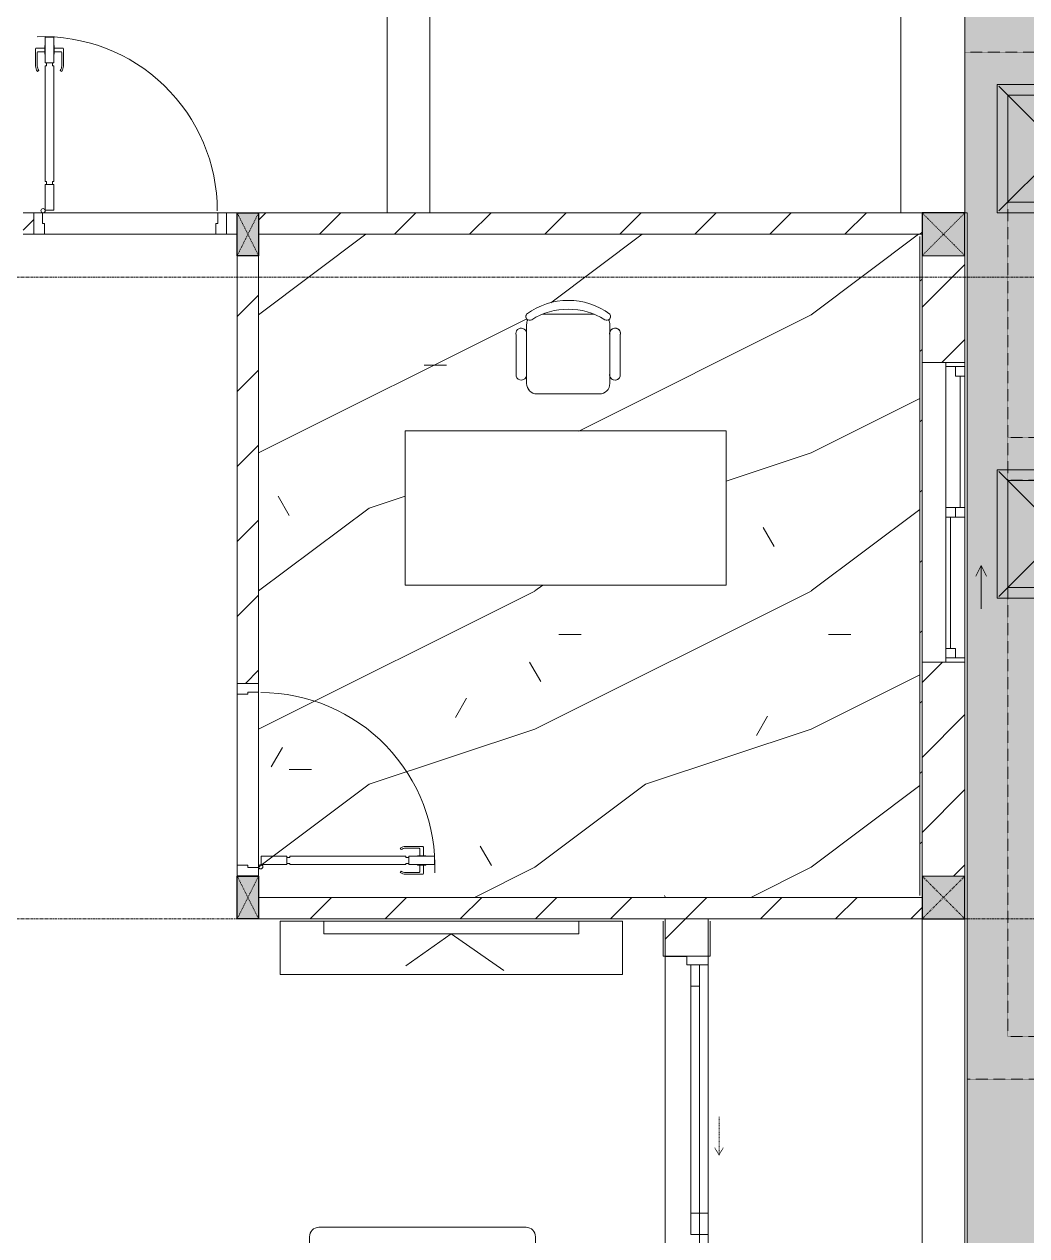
# Model space of a CAD drawing. Header units: millimetres. Extents: x 5121 to 246734, y -48180 to 129206.
# Drawn here: x 122858 to 127542, y 46956 to 52619 of the extents above; entities that cross this region are included whole.
import ezdxf

# ---------------------------------------------------------------- set-up
doc = ezdxf.new("R2010")
doc.units = ezdxf.units.MM
for name, pattern in [('Dash', [6, 3, -3]), ('Grid Line', [22.225, 12.7, -3.175, 3.175, -3.175]), ('IMPORT-NCV_MAT BANG DAM SAN TANG 1$0$BEAM HIDEN_DBIM', [1.5875, 1.058333, -0.529167])]:
    doc.linetypes.add(name, pattern=pattern)
for name, color, linetype, lineweight in [('0-1', 7, 'Continuous', 5), ('A-DETL-GENF-1', 50, 'Continuous', 9), ('A-DOOR', 31, 'Continuous', 9), ('A-DOOR-1', 253, 'Continuous', 9), ('A-DOOR-2', 50, 'Continuous', 9), ('A-DOOR-FRAM', 31, 'Continuous', 9), ('A-DOOR-HDLN', 31, 'Dash', 9), ('A-FLOR-1', 50, 'Continuous', 9), ('A-FLOR-PATT', 8, 'Continuous', 9), ('A-FLOR-PATT-1', 9, 'Continuous', 9), ('A-GLAZ', 151, 'Continuous', 9), ('A-WALL', 113, 'Continuous', 9), ('A-WALL-1', 250, 'Continuous', 18), ('A-WALL-2', 50, 'Continuous', 9), ('A-WALL-FNSH-1', 50, 'Continuous', 9), ('A-WALL-PATT-1', 9, 'Continuous', 9), ('A-WALL-PATT-2', 50, 'Continuous', 9), ('A-WALL-PATT-3', 111, 'Continuous', 9), ('G-IMPT', 8, 'Continuous', 9), ('G-IMPT-3', 8, 'IMPORT-NCV_MAT BANG DAM SAN TANG 1$0$BEAM HIDEN_DBIM', 9), ('I-FURN', 30, 'Continuous', 9), ('I-FURN-1', 253, 'Continuous', 9), ('M-EQPM', 50, 'Continuous', 9), ('S-BEAM-1', 50, 'Continuous', 9), ('S-COLS', 52, 'Continuous', 9), ('S-COLS-1', 7, 'Continuous', 5), ('S-COLS-2', 10, 'Continuous', 25), ('S-COLS-3', 50, 'Continuous', 9), ('S-COLS-4', 253, 'Continuous', 9), ('S-COLS-5', 52, 'Continuous', 25), ('S-COLS-6', 52, 'Dash', 9), ('S-COLS-HDLN', 52, 'Dash', 9), ('S-COLS-HDLN-1', 50, 'Dash', 9), ('S-GRID-1', 1, 'Grid Line', 9)]:
    doc.layers.add(name, color=color, linetype=linetype, lineweight=lineweight)
pattern_1 = [(45, (0, 0), (-175.3625, 175.3625), [])]
pattern_2 = [(45, (0, 0), (-164.40233, 164.40233), [])]

# ---------------------------------------------------------------- blocks, each defined once
blk = doc.blocks.new('NCV_TKTC_KET CAU_rvt-1-TKCS_MB TỔNG THỂ TẦNG 1')
at = {"layer": 'A-FLOR-1'}
blk.add_line((127252.6, 51736.9), (127252.6, 53361.9), dxfattribs=at)
at = {"layer": 'S-BEAM-1'}
for p, q in [((126952.6, 53361.9), (126952.6, 51736.9)), ((127252.6, 51736.9), (127252.6, 53361.9))]:
    blk.add_line(p, q, dxfattribs=at)
blk = doc.blocks.new('DOOR_CW_01 CANH MO-PANEL KINH - DIW_01-900x2200-CỬA GỖ VÂN LAMINATE-553375-TKCS_MB TỔNG THỂ TẦNG 1')
at = {"layer": 'A-DETL-GENF-1'}
for p, q in [((-397, -182), (-397, -62)), ((-397, -62), (-357, -62)), ((-357, -62), (-357, -182)), ((-357, -182), (-397, -182)), ((-397, -196), (-391, -196)), ((-397, -738), (-397, -196)), ((-391, -196), (-391, -182)), ((-391, -182), (-363, -182)), ((-363, -182), (-363, -196)), ((-357, -196), (-363, -196)), ((-357, -196), (-357, -738)), ((-433.9, -711.2), (-427.3, -715.8)), ((-320.1, -711.2), (-326.7, -715.8)), ((-442, -737), (-442, -816.5)), ((-434, -799.5), (-434, -737)), ((-399, -792.2), (-399, -831.8)), ((-397, -792.2), (-399, -792.2)), ((-397, -738), (-391, -738)), ((-357, -752), (-397, -752)), ((-397, -752), (-397, -872)), ((-397, -792.2), (-397, -831.8)), ((-391, -752), (-391, -738)), ((-363, -752), (-391, -752)), ((-357, -738), (-363, -738)), ((-363, -738), (-363, -752)), ((-357, -872), (-357, -752)), ((-357, -792.2), (-357, -831.8)), ((-357, -792.2), (-355, -792.2)), ((-355, -792.2), (-355, -831.8)), ((-320, -799.5), (-320, -737)), ((-312, -737), (-312, -816.5)), ((-399, -820.5), (-438, -820.5)), ((-399, -803.5), (-430, -803.5)), ((-399, -831.8), (-397, -831.8)), ((-355, -831.8), (-357, -831.8)), ((-355, -803.5), (-324, -803.5)), ((-355, -820.5), (-316, -820.5)), ((-397, -872), (-357, -872))]:
    blk.add_line(p, q, dxfattribs=at)
blk.add_circle((-407, -60), 10, dxfattribs=at)
for centre, radius, start, end in [((-407, -60), 814, 268, 0), ((-397, -737), 45, 145, 180), ((-397, -737), 37, 145, 180), ((-357, -737), 37, 0, 35), ((-357, -737), 45, 360, 35), ((-438, -816.5), 4, 180, 270), ((-430, -799.5), 4, 180, 270), ((-324, -799.5), 4, 270, 0), ((-316, -816.5), 4, 270, 0)]:
    blk.add_arc(centre, radius, start, end, dxfattribs=at)
at = {"layer": 'A-DOOR-2'}
for p, q in [((-450, -50), (-450, 50)), ((-450, 50), (-400, 50)), ((-400, 50), (-400, 0)), ((400, 0), (400, 50)), ((400, 50), (450, 50)), ((450, 50), (450, -50)), ((-410, -50), (-450, -50)), ((-410, 0), (-410, -50)), ((-400, 0), (-410, 0)), ((-407, -50), (-382, -50)), ((410, 0), (400, 0)), ((410, -50), (410, 0)), ((450, -50), (410, -50))]:
    blk.add_line(p, q, dxfattribs=at)
blk = doc.blocks.new('BAN LV A - BAN LV A_dwg_ban hoc2-348006-TKCS_MB TỔNG THỂ TẦNG 1')
at = {"layer": 'I-FURN'}
for p, q in [((145.8, 437.4), (-145.8, 437.4)), ((-243, 354.4), (-243, 162)), ((-194.4, 388.8), (-194.4, 113.4)), ((194.4, 113.4), (194.4, 388.8)), ((194.4, 351.4), (194.4, 150.8)), ((243.7, 162), (243.7, 354.4)), ((-120.5, 64.8), (120.5, 64.8))]:
    blk.add_line(p, q, dxfattribs=at)
at = {"layer": 'I-FURN', "flags": 128}
blk.add_lwpolyline([(-737.8, 610.5), (-737.8, 1330.5), (-154.9, 1330.5), (762.2, 1330.5), (762.2, 610.5)], close=True, dxfattribs=at)
at = {"layer": 'I-FURN'}
for centre, radius, start, end in [((-145.8, 388.8), 48.6, 90, 180), ((145.8, 388.8), 48.6, 360, 90), ((-218.7, 347.3), 25.3, 343.7398, 163.7398), ((219.4, 347.3), 25.3, 16.2602, 170.7054), ((-218.7, 154.9), 25.3, 163.7398, 16.2602), ((-145.8, 113.4), 48.6, 180, 207.5844), ((145.8, 113.4), 48.6, 332.4156, 0), ((219.4, 154.9), 25.3, 189.2946, 16.2602), ((-180.2, 75.4), 17.8, 57.9726, 216.6901), ((0, 324), 324, 233.1301, 306.8699), ((0, 359.3), 318.2, 237.5758, 302.4242), ((180.2, 75.4), 17.8, 323.3099, 122.0274)]:
    blk.add_arc(centre, radius, start, end, dxfattribs=at)
blk = doc.blocks.new('BAN LV A - BAN LV A_dwg-348005-TKCS_MB TỔNG THỂ TẦNG 1')
at = {"extrusion": (0, 0, -1), "zscale": -1, "rotation": 180}
blk.add_blockref('BAN LV A - BAN LV A_dwg_ban hoc2-348006-TKCS_MB TỔNG THỂ TẦNG 1', (-729, 1383.7), dxfattribs=at)
blk = doc.blocks.new('BAN LV A - BAN LV A-401069-TKCS_MB TỔNG THỂ TẦNG 1')
at = {"layer": 'I-FURN-1'}
for p, q in [((-8.8, -53.2), (1491.2, -53.2)), ((-8.8, -773.2), (-8.8, -53.2)), ((1491.2, -53.2), (1491.2, -773.2)), ((1491.2, -773.2), (-8.8, -773.2)), ((583.2, -946.3), (874.8, -946.3)), ((534.6, -1029.3), (534.6, -994.9)), ((923.4, -994.9), (923.4, -1032.3)), ((486, -1221.7), (486, -1029.3)), ((972.7, -1029.3), (972.7, -1221.7)), ((534.6, -1270.3), (534.6, -1235.9)), ((923.4, -1232.9), (923.4, -1270.3))]:
    blk.add_line(p, q, dxfattribs=at)
for centre, radius, start, end in [((583.2, -994.9), 48.6, 90, 180), ((874.8, -994.9), 48.6, 0, 90), ((510.3, -1036.4), 25.3, 16.2602, 163.7398), ((948.4, -1036.4), 25.3, 16.2602, 170.7054), ((510.3, -1228.8), 25.3, 163.7398, 343.7398), ((948.4, -1228.8), 25.3, 189.2946, 16.2602), ((548.9, -1308.3), 17.8, 119.404, 216.6901), ((583.2, -1270.3), 48.6, 180, 207.5844), ((874.8, -1270.3), 48.6, 332.4156, 0), ((909.2, -1308.3), 17.8, 323.3099, 60.596), ((729, -1059.7), 324, 233.1301, 306.8699)]:
    blk.add_arc(centre, radius, start, end, dxfattribs=at)
at = {"extrusion": (0, 0, -1), "zscale": -1, "rotation": 180}
blk.add_blockref('BAN LV A - BAN LV A_dwg-348005-TKCS_MB TỔNG THỂ TẦNG 1', (0, 0), dxfattribs=at)
blk = doc.blocks.new('G1_SOF - BO TRU - 100x200-V75-TKCS_MB TỔNG THỂ TẦNG 1')
at = {"layer": 'S-COLS-3'}
blk.add_hatch(color=256, dxfattribs=at).paths.add_polyline_path([(-50, 0), (-49.6, -100), (50, -100), (50, 100), (-50, 98.4), (-50, 47)])
at = {"layer": 'S-COLS-2'}
for p, q in [((-50, 100), (50, 100)), ((-50, -100), (-50, 100)), ((50, 100), (50, -100)), ((50, -100), (-50, -100))]:
    blk.add_line(p, q, dxfattribs=at)
at = {"layer": 'S-COLS-HDLN-1'}
for p, q in [((50, -100), (-50, 100)), ((-50, -100), (50, 100))]:
    blk.add_line(p, q, dxfattribs=at)
blk = doc.blocks.new('DOOR_CW_01 CANH MO-PANEL KINH - DIG_01-900x2200-CỬA NHÔM KÍNH-400868-TKCS_MB TỔNG THỂ TẦNG 1')
at = {"layer": 'A-DETL-GENF-1'}
for p, q in [((-397, 872), (-357, 872)), ((-397, 752), (-397, 872)), ((-357, 872), (-357, 752)), ((-442, 737), (-442, 816.5)), ((-399, 820.5), (-438, 820.5)), ((-434, 799.5), (-434, 737)), ((-399, 803.5), (-430, 803.5)), ((-399, 831.8), (-397, 831.8)), ((-399, 792.2), (-399, 831.8)), ((-397, 792.2), (-397, 831.8)), ((-357, 792.2), (-357, 831.8)), ((-355, 831.8), (-357, 831.8)), ((-355, 792.2), (-355, 831.8)), ((-355, 820.5), (-316, 820.5)), ((-355, 803.5), (-324, 803.5)), ((-320, 799.5), (-320, 737)), ((-312, 737), (-312, 816.5)), ((-397, 792.2), (-399, 792.2)), ((-357, 752), (-397, 752)), ((-397, 738), (-391, 738)), ((-397, 738), (-397, 196)), ((-363, 752), (-391, 752)), ((-391, 752), (-391, 738)), ((-363, 738), (-363, 752)), ((-357, 738), (-363, 738)), ((-357, 792.2), (-355, 792.2)), ((-357, 196), (-357, 738)), ((-433.9, 711.2), (-427.3, 715.8)), ((-320.1, 711.2), (-326.7, 715.8)), ((-397, 196), (-391, 196)), ((-357, 182), (-397, 182)), ((-397, 182), (-397, 62)), ((-391, 196), (-391, 182)), ((-391, 182), (-363, 182)), ((-357, 196), (-363, 196)), ((-363, 182), (-363, 196)), ((-357, 62), (-357, 182)), ((-397, 62), (-357, 62))]:
    blk.add_line(p, q, dxfattribs=at)
blk.add_circle((-407, 60), 10, dxfattribs=at)
for centre, radius, start, end in [((-407, 60), 814, 360, 92), ((-438, 816.5), 4, 90, 180), ((-430, 799.5), 4, 90, 180), ((-324, 799.5), 4, 360, 90), ((-316, 816.5), 4, 0, 90), ((-397, 737), 45, 180, 215), ((-397, 737), 37, 180, 215), ((-357, 737), 37, 325, 0), ((-357, 737), 45, 325, 0)]:
    blk.add_arc(centre, radius, start, end, dxfattribs=at)
at = {"layer": 'A-DOOR-2'}
for p, q in [((-410, 50), (-450, 50)), ((-450, 50), (-450, -50)), ((-410, 0), (-410, 50)), ((-400, 0), (-410, 0)), ((-407, 50), (-382, 50)), ((-400, -50), (-400, 0)), ((410, 0), (400, 0)), ((400, 0), (400, -50)), ((450, 50), (410, 50)), ((410, 50), (410, 0)), ((450, -50), (450, 50)), ((-450, -50), (-400, -50)), ((400, -50), (450, -50))]:
    blk.add_line(p, q, dxfattribs=at)
blk = doc.blocks.new('LOBBY_SOFA_1 - LOBBY_SOFA_1-851489-TKCS_MB TỔNG THỂ TẦNG 1')
at = {"layer": 'I-FURN'}
for p, q in [((-2128.3, 1548.5), (-1160.3, 1548.5)), ((-2172.3, 1064.5), (-2172.3, 1504.5)), ((-1116.3, 1504.5), (-1116.3, 1064.5)), ((-1160.3, 1020.5), (-2128.3, 1020.5)), ((-2688.2, 633.5), (-3128.2, 633.5)), ((-3128.2, 633.5), (-3128.2, 193.5)), ((-2688.2, 193.5), (-2688.2, 633.5)), ((-2556, 660), (-708, 660)), ((-2556, 0), (-2556, 660)), ((-2457, 66), (-2457, 660)), ((-1907, 143), (-1907, 660)), ((-1357, 143), (-1357, 660)), ((-807, 660), (-807, 66)), ((-708, 660), (-708, 0)), ((-2915.4, 445), (-2915.4, 577)), ((-2981.4, 423), (-2915.4, 489)), ((-2915.4, 489), (-2849.4, 423)), ((-2937.4, 423), (-3069.4, 423)), ((-2915.4, 357), (-2981.4, 423)), ((-2849.4, 423), (-2915.4, 357)), ((-2915.4, 269), (-2915.4, 401)), ((-2893.4, 423), (-2761.4, 423)), ((-3128.2, 193.5), (-2688.2, 193.5)), ((-807, 143), (-2457, 143)), ((-807, 66), (-2457, 66))]:
    blk.add_line(p, q, dxfattribs=at)
for radius in [154, 22]:
    blk.add_circle((-2915.4, 423), radius, dxfattribs=at)
for centre, start, end in [((-2128.3, 1504.5), 90, 180), ((-1160.3, 1504.5), 0, 90), ((-2128.3, 1064.5), 180, 270), ((-1160.3, 1064.5), 270, 0)]:
    blk.add_arc(centre, 44, start, end, dxfattribs=at)
at = {"layer": 'I-FURN-1'}
for p, q in [((-2128.3, 1548.5), (-1160.3, 1548.5)), ((-2172.3, 1064.5), (-2172.3, 1504.5)), ((-1116.3, 1504.5), (-1116.3, 1064.5)), ((-1160.3, 1020.5), (-2128.3, 1020.5)), ((-3128.2, 633.5), (-2688.2, 633.5)), ((-3128.2, 193.5), (-3128.2, 633.5)), ((-2688.2, 633.5), (-2688.2, 193.5)), ((-2556, 660), (-708, 660)), ((-2556, 0), (-2556, 660)), ((-708, 660), (-708, 0)), ((-2688.2, 193.5), (-3128.2, 193.5))]:
    blk.add_line(p, q, dxfattribs=at)
for centre, start, end in [((-2128.3, 1504.5), 90, 180), ((-1160.3, 1504.5), 0, 90), ((-2128.3, 1064.5), 180, 270), ((-1160.3, 1064.5), 270, 0)]:
    blk.add_arc(centre, 44, start, end, dxfattribs=at)
blk = doc.blocks.new('RES_BAN AN - RES_BAN AN-V110-TKCS_MB TỔNG THỂ TẦNG 1')
at = {"layer": 'I-FURN-1'}
for p, q in [((0, 250), (1600, 250)), ((0, 0), (0, 250)), ((1600, 250), (1600, 0)), ((1600, 0), (0, 0))]:
    blk.add_line(p, q, dxfattribs=at)
blk = doc.blocks.new('KE TIVI-2 - KE TIVI-2-V111-TKCS_MB TỔNG THỂ TẦNG 1')
at = {"layer": 'I-FURN-1'}
for p, q in [((0, 60), (-245.7, 232.1)), ((213, 209.1), (0, 60)), ((-595.6, 60), (595.6, 60)), ((-595.6, 0), (-595.6, 60)), ((595.6, 60), (595.6, 0)), ((595.6, 0), (-595.6, 0))]:
    blk.add_line(p, q, dxfattribs=at)
blk = doc.blocks.new('NCV_TKTC_TANG 1_rvt-1-TKCS_MB TỔNG THỂ TẦNG 1')
at = {"layer": 'A-FLOR-PATT-1'}
h = blk.add_hatch(dxfattribs=at)
h.set_pattern_fill('FP_5', color=256, style=0, pattern_type=2)
h.set_pattern_definition([(0, (0, 0), (2519.68, 629.92), [103.937, -1785.823, 103.937, -1785.823, -10078.72]), (0, (0, 0), (2519.68, 629.92), [-3779.52, 103.937, -3675.583, 103.937, -1785.823, -4409.44]), (0, (0, 0), (2519.68, 629.92), [-9448.8, 103.937, -1155.903, 103.937, -3045.663]), (120, (944.9, 314.96), (-1805.3667, 1867.147), [103.937, -1785.823, 103.937, -11864.543]), (120, (944.9, 314.96), (-1805.3667, 1867.147), [-1993.697, -1785.823, 103.937, -3675.583, -6299.2]), (120, (944.9, 314.96), (-1805.3667, 1867.147), [-7559.04, 103.937, -1785.823, 103.937, -4305.503]), (120, (944.9, 314.96), (-1805.3667, 1867.147), [-9552.737, -1155.903, 103.937, -3045.663]), (240, (1259.84, 1574.8), (-714.3133, -2497.067), [103.937, -1785.823, 103.937, -11864.543]), (240, (1259.84, 1574.8), (-714.3133, -2497.067), [-1993.697, -1785.823, 103.937, -3675.583, -6299.2]), (240, (1259.84, 1574.8), (-714.3133, -2497.067), [-7559.04, 103.937, -1785.823, 103.937, -4305.503]), (240, (1259.84, 1574.8), (-714.3133, -2497.067), [-9552.737, -1155.903, 103.937, -3045.663])])
h.paths.add_polyline_path([(126952.6, 48536.9), (127042.6, 48536.9), (127042.6, 51626.9), (127052.6, 51626.9), (127052.6, 51636.9), (123952.6, 51636.9), (123952.6, 48536.9), (126122, 48536.9)])
h.paths.add_polyline_path([(126122, 49997.3), (124637, 49997.3), (124637, 50717.3), (126137, 50717.3), (126137, 49997.3)])
h.paths.add_polyline_path([(125545, 50890.5), (125240.8, 50892.1), (125229.1, 50897), (125211.3, 50914.8), (125204.8, 50939.1), (125203, 50970.6), (125195.6, 50960.8), (125184.4, 50955.7), (125169.7, 50957.6), (125165.2, 50960.8), (125155.5, 50976.9), (125156.3, 51177.1), (125165.5, 51193.9), (125177.3, 51198.2), (125189.8, 51196.2), (125199.7, 51188.6), (125204.8, 51178.5), (125207.9, 51227.3), (125210.3, 51237), (125204.1, 51242.8), (125206.8, 51264.3), (125255.4, 51294.3), (125311, 51315.6), (125369.4, 51326.5), (125428.9, 51326.5), (125504.6, 51309), (125542.9, 51294.3), (125593.6, 51263.1), (125591.5, 51239.5), (125588.1, 51237), (125593.6, 51214.5), (125596.2, 51186.1), (125605.7, 51195.2), (125618.4, 51198.3), (125631, 51194.6), (125637.9, 51186.1), (125642.2, 51165.9), (125642.2, 50973.5), (125624.3, 50956.1), (125611.4, 50956.1), (125600.2, 50962.5), (125593.6, 50967.6), (125591.9, 50926.5), (125587.1, 50914.8), (125569.3, 50897), (125557.6, 50892.1)])
h = blk.add_hatch(dxfattribs=at)
h.set_pattern_fill('FP_4', color=256, style=0, pattern_type=2)
h.set_pattern_definition([(216.87, (516.46, 1291.15), (3873.4454, 2582.3069), [645.575, -5810.175]), (206.565, (1291.15, 903.8), (-1291.1515, -1291.1492), [1443.55, -1443.55]), (198.435, (1291.15, 258.23), (-2582.2983, -1291.1527), [816.596, -3266.38])])
h.paths.add_polyline_path([(126952.6, 48536.9), (127042.6, 48536.9), (127042.6, 51626.9), (127052.6, 51626.9), (127052.6, 51636.9), (123952.6, 51636.9), (123952.6, 48536.9), (126122, 48536.9)])
h.paths.add_polyline_path([(126122, 49997.3), (124637, 49997.3), (124637, 50717.3), (126137, 50717.3), (126137, 49997.3)])
h.paths.add_polyline_path([(125545, 50890.5), (125240.8, 50892.1), (125229.1, 50897), (125211.3, 50914.8), (125204.8, 50939.1), (125203, 50970.6), (125195.6, 50960.8), (125184.4, 50955.7), (125169.7, 50957.6), (125165.2, 50960.8), (125155.5, 50976.9), (125156.3, 51177.1), (125165.5, 51193.9), (125177.3, 51198.2), (125189.8, 51196.2), (125199.7, 51188.6), (125204.8, 51178.5), (125207.9, 51227.3), (125210.3, 51237), (125204.1, 51242.8), (125206.8, 51264.3), (125255.4, 51294.3), (125311, 51315.6), (125369.4, 51326.5), (125428.9, 51326.5), (125504.6, 51309), (125542.9, 51294.3), (125593.6, 51263.1), (125591.5, 51239.5), (125588.1, 51237), (125593.6, 51214.5), (125596.2, 51186.1), (125605.7, 51195.2), (125618.4, 51198.3), (125631, 51194.6), (125637.9, 51186.1), (125642.2, 51165.9), (125642.2, 50973.5), (125624.3, 50956.1), (125611.4, 50956.1), (125600.2, 50962.5), (125593.6, 50967.6), (125591.9, 50926.5), (125587.1, 50914.8), (125569.3, 50897), (125557.6, 50892.1)])
at = {"layer": 'A-WALL-PATT-1'}
h = blk.add_hatch(dxfattribs=at)
h.set_pattern_fill('FP_2', color=256, style=0, pattern_type=2)
h.set_pattern_definition(pattern_1)
h.paths.add_polyline_path([(122852.6, 51636.9), (122902.6, 51636.9), (122902.6, 51736.9), (122852.6, 51736.9)])
h.paths.add_polyline_path([(123852.6, 51636.9), (123852.6, 51736.9), (123802.6, 51736.9), (123802.6, 51636.9), (123842.9, 51636.9)])
h = blk.add_hatch(dxfattribs=at)
h.set_pattern_fill('FP_2', color=256, style=0, pattern_type=2)
h.set_pattern_definition(pattern_1)
h.paths.add_polyline_path([(126885.8, 51636.9), (127052.6, 51636.9), (127052.6, 51736.9), (123952.6, 51736.9), (123952.6, 51636.9), (126122, 51636.9)])
h = blk.add_hatch(dxfattribs=at)
h.set_pattern_fill('FP_2', color=256, style=0, pattern_type=2)
h.set_pattern_definition(pattern_1)
h.paths.add_polyline_path([(123902.6, 49537.3), (123952.6, 49537.3), (123952.6, 51536.5), (123852.6, 51536.5), (123852.6, 49537.3)])
h = blk.add_hatch(dxfattribs=at)
h.set_pattern_fill('FP_2', color=256, style=0, pattern_type=2)
h.set_pattern_definition(pattern_1)
h.paths.add_polyline_path([(127052.6, 48436.9), (127052.6, 48536.9), (123952.6, 48536.9), (123952.6, 48436.9), (126952.6, 48436.9)])
at = {"layer": 'A-WALL-PATT-2'}
h = blk.add_hatch(dxfattribs=at)
h.set_pattern_fill('FP_10', color=256, style=0, pattern_type=2)
h.set_pattern_definition(pattern_2)
h.paths.add_polyline_path([(127052.6, 48536.9), (127052.6, 51626.9), (127042.6, 51626.9), (127042.6, 48536.9)])
h = blk.add_hatch(dxfattribs=at)
h.set_pattern_fill('FP_10', color=256, style=0, pattern_type=2)
h.set_pattern_definition(pattern_2)
h.paths.add_polyline_path([(125852.6, 45446.9), (125852.6, 45762.4), (125842.6, 45761.9), (125845.9, 45446.9)])
h.paths.add_polyline_path([(125842.6, 48262.4), (125852.6, 48262.4), (125852.6, 48426.9), (125842.6, 48426.9)])
h = blk.add_hatch(dxfattribs=at)
h.set_pattern_fill('FP_10', color=256, style=0, pattern_type=2)
h.set_pattern_definition(pattern_2)
h.paths.add_polyline_path([(126062.6, 45436.9), (126062.6, 45761.9), (126052.6, 45761.9), (126052.6, 45436.9)])
h.paths.add_polyline_path([(126052.6, 48261.9), (126062.6, 48261.9), (126062.6, 48426.9), (126052.6, 48426.9)])
at = {"layer": 'A-FLOR-1'}
for p, q in [((123752.6, 51636.9), (122952.6, 51636.9)), ((123952.6, 49497.3), (123952.6, 48677.3)), ((123852.6, 48687.3), (123852.6, 49487.3)), ((125852.6, 45762.4), (125852.6, 48261.9)), ((125952.6, 48260.3), (125852.6, 48260.3)), ((125852.6, 48260.3), (125852.6, 45762.4)), ((126052.6, 47061.9), (126052.6, 48221.9))]:
    blk.add_line(p, q, dxfattribs=at)
at = {"layer": 'A-WALL-1'}
for p, q in [((127052.6, 51736.9), (123952.6, 51736.9)), ((127052.6, 51636.9), (127052.6, 51736.9)), ((122852.6, 51636.9), (122862.6, 51636.9)), ((123842.9, 51636.9), (123852.6, 51636.9)), ((123952.6, 51636.9), (127052.6, 51636.9)), ((127042.6, 51626.9), (127042.6, 48546.9)), ((127052.6, 51037.4), (127052.6, 51626.9)), ((123952.6, 51536.5), (123852.9, 51536.5)), ((127052.6, 48536.9), (127052.6, 49637.4)), ((127052.6, 48536.9), (123952.6, 48536.9)), ((127042.6, 48536.9), (127052.6, 48536.9)), ((127052.6, 48436.9), (127052.6, 48536.9)), ((123952.6, 48436.9), (127052.6, 48436.9)), ((125842.6, 48426.9), (125842.6, 48262.4)), ((125852.6, 48262.4), (125852.6, 48426.9)), ((126052.6, 48426.9), (126052.6, 48261.9)), ((126062.6, 48261.9), (126062.6, 48426.9)), ((125842.6, 48262.4), (125852.6, 48262.4)), ((126052.6, 48261.9), (126062.6, 48261.9))]:
    blk.add_line(p, q, dxfattribs=at)
at = {"layer": 'A-WALL-2'}
for p, q in [((124552.6, 51736.9), (124552.6, 53426.9)), ((124752.6, 53436.9), (124752.6, 51736.9)), ((122902.6, 51736.9), (122852.6, 51736.9)), ((122942.6, 51736.9), (123762.6, 51736.9)), ((123852.6, 51736.9), (123802.6, 51736.9)), ((122862.6, 51636.9), (122902.6, 51636.9)), ((123752.6, 51636.9), (122952.6, 51636.9)), ((123802.6, 51636.9), (123842.9, 51636.9)), ((123852.6, 51536.5), (123852.6, 49537.3)), ((123852.9, 51536.5), (123852.6, 51536.5)), ((123952.6, 49537.3), (123952.6, 51536.5)), ((123952.6, 49497.3), (123952.6, 48677.3)), ((123852.6, 48687.3), (123852.6, 49487.3))]:
    blk.add_line(p, q, dxfattribs=at)
at = {"layer": 'A-DOOR-1'}
blk.add_blockref('DOOR_CW_01 CANH MO-PANEL KINH - DIG_01-900x2200-CỬA NHÔM KÍNH-400868-TKCS_MB TỔNG THỂ TẦNG 1', (123352.6, 51686.9), dxfattribs=at)
at = {"layer": 'A-DOOR-1', "rotation": 90.00000000000074}
blk.add_blockref('DOOR_CW_01 CANH MO-PANEL KINH - DIW_01-900x2200-CỬA GỖ VÂN LAMINATE-553375-TKCS_MB TỔNG THỂ TẦNG 1', (123902.6, 49087.3), dxfattribs=at)
at = {"layer": 'I-FURN-1', "rotation": 180}
for name, p in [('BAN LV A - BAN LV A-401069-TKCS_MB TỔNG THỂ TẦNG 1', (126128.2, 49944.2)), ('RES_BAN AN - RES_BAN AN-V110-TKCS_MB TỔNG THỂ TẦNG 1', (125652.9, 48426.9)), ('KE TIVI-2 - KE TIVI-2-V111-TKCS_MB TỔNG THỂ TẦNG 1', (124852.9, 48426.9))]:
    blk.add_blockref(name, p, dxfattribs=at)
at = {"layer": 'I-FURN-1'}
blk.add_blockref('LOBBY_SOFA_1 - LOBBY_SOFA_1-851489-TKCS_MB TỔNG THỂ TẦNG 1', (126362.6, 45446.9), dxfattribs=at)
at = {"layer": 'S-COLS-4', "rotation": 180}
for p in [(123902.6, 51636.9), (123902.6, 48536.9)]:
    blk.add_blockref('G1_SOF - BO TRU - 100x200-V75-TKCS_MB TỔNG THỂ TẦNG 1', p, dxfattribs=at)
blk = doc.blocks.new('1_FAMILY RVT - W01-WxH 1400x1400xmm-389822-TKCS_MB TỔNG THỂ TẦNG 1')
at = {"layer": 'A-GLAZ'}
for p, q in [((248.4, 172.39), (299.2, 197.79)), ((248.4, 172.39), (299.2, 146.99)), ((248.4, 172.39), (451.6, 172.39)), ((-700, 96.19), (-700, -103.81)), ((700, 96.19), (-700, 96.19)), ((-700, 96.19), (-636.5, 96.19)), ((-680.95, 96.19), (-680.95, 7.29)), ((-636.5, 96.19), (-22.225, 96.19)), ((-636.5, 96.19), (-636.5, 51.74)), ((-636.5, 73.965), (-22.225, 73.965)), ((-22.225, 7.29), (-22.225, 96.19)), ((-22.225, 96.19), (22.225, 96.19)), ((22.225, 96.19), (680.95, 96.19)), ((22.225, 96.19), (22.225, 7.29)), ((680.95, 96.19), (700, 96.19)), ((680.95, 96.19), (680.95, 7.29)), ((700, -103.81), (700, 96.19)), ((-700, 7.29), (-680.95, 7.29)), ((-636.5, 51.74), (-680.95, 51.74)), ((-680.95, 7.29), (-22.225, 7.29)), ((22.225, 51.74), (-22.225, 51.74)), ((-22.225, 7.29), (22.225, 7.29)), ((22.225, 29.515), (636.5, 29.515)), ((22.225, 7.29), (636.5, 7.29)), ((636.5, 51.74), (636.5, 7.29)), ((680.95, 51.74), (636.5, 51.74)), ((636.5, 7.29), (700, 7.29)), ((-700, -103.81), (700, -103.81))]:
    blk.add_line(p, q, dxfattribs=at)
blk = doc.blocks.new('TKTC_XREF_251221_MB TANG 1 - TKTC_XREF_260130_MB TANG 1_dwg-4202109-TKCS_MB TỔNG THỂ TẦNG 1')
at = {"layer": 'G-IMPT'}
blk.add_line((-75899.1, -349609.7), (-75899.1, -347984.7), dxfattribs=at)
blk = doc.blocks.new('TKTC_XREF_251221_MB TANG 1 - TKTC_XREF_251221_MB TANG 1-2038492-TKCS_MB TỔNG THỂ TẦNG 1')
blk.add_blockref('TKTC_XREF_251221_MB TANG 1 - TKTC_XREF_260130_MB TANG 1_dwg-4202109-TKCS_MB TỔNG THỂ TẦNG 1', (169499.1, 384109.7))
blk = doc.blocks.new('TKCS_NAP THAM BE TU HOAI 1_260107 - TKCS_XREF_251221_NAP THAM BE TU HOAI 1_dwg-V354-TKCS_MB TỔNG THỂ TẦNG 1')
at = {"layer": 'G-IMPT'}
for p, q in [((-169657.4, 148869.5), (-170240.8, 148286.2)), ((-170240.8, 148869.5), (-169657.4, 148286.2)), ((-171257.4, 147069.6), (-171840.7, 146486.3)), ((-171840.7, 147069.6), (-171257.4, 146486.3)), ((-169657.4, 147068), (-170240.7, 146484.6)), ((-170240.7, 147068), (-169657.4, 146484.6)), ((-171257.4, 145669.6), (-171840.7, 145086.3)), ((-171840.7, 145669.6), (-171257.4, 145086.3))]:
    blk.add_line(p, q, dxfattribs=at)
at = {"layer": 'G-IMPT', "flags": 128}
for points in [[(-169649.1, 148277.8), (-170249.1, 148277.8), (-170249.1, 148877.8), (-169649.1, 148877.8)], [(-169699.1, 148327.8), (-170199.1, 148327.8), (-170199.1, 148827.8), (-169699.1, 148827.8)], [(-171249, 146477.9), (-171849, 146477.9), (-171849, 147077.9), (-171249, 147077.9)], [(-169649, 146476.3), (-170249, 146476.3), (-170249, 147076.3), (-169649, 147076.3)], [(-171299, 146527.9), (-171799, 146527.9), (-171799, 147027.9), (-171299, 147027.9)], [(-169699, 146526.3), (-170199, 146526.3), (-170199, 147026.3), (-169699, 147026.3)], [(-171249, 145077.9), (-171849, 145077.9), (-171849, 145677.9), (-171249, 145677.9)], [(-171299, 145127.9), (-171799, 145127.9), (-171799, 145627.9), (-171299, 145627.9)]]:
    blk.add_lwpolyline(points, close=True, dxfattribs=at)
at = {"layer": 'G-IMPT-3'}
for p, q in [((-173699, 147227.9), (-169699, 147227.9)), ((-173699, 147027.9), (-169699, 147027.9)), ((-171299, 147027.9), (-171299, 144427.9)), ((-171099, 147027.9), (-171099, 144427.9)), ((-173699, 145827.9), (-171299, 145827.9)), ((-173699, 145627.9), (-171299, 145627.9)), ((-173899, 144227.9), (-169509, 144227.9))]:
    blk.add_line(p, q, dxfattribs=at)
at = {"layer": 'G-IMPT-3', "flags": 128}
blk.add_lwpolyline([(-169499, 148277.5), (-169499, 149027.9), (-173899, 149027.9), (-173899, 144227.9)], dxfattribs=at)
blk.add_lwpolyline([(-173699, 144427.9), (-169699, 144427.9), (-169699, 148827.9), (-173699, 148827.9)], close=True, dxfattribs=at)
blk = doc.blocks.new('TKCS_NAP THAM BE TU HOAI 1_260107 - NẮP THĂM BỂ XLNT-2658699-TKCS_MB TỔNG THỂ TẦNG 1')
at = {"extrusion": (0, 0, -1), "zscale": -1, "rotation": 180}
blk.add_blockref('TKCS_NAP THAM BE TU HOAI 1_260107 - TKCS_XREF_251221_NAP THAM BE TU HOAI 1_dwg-V354-TKCS_MB TỔNG THỂ TẦNG 1', (-173899, 144227.9), dxfattribs=at)
blk = doc.blocks.new('G1_SOF - BO TRU - 200x200-3051103-TKCS_MB TỔNG THỂ TẦNG 1')
at = {"layer": 'S-COLS-HDLN'}
for p, q in [((-100, -100), (100, 100)), ((100, -100), (-100, 100))]:
    blk.add_line(p, q, dxfattribs=at)
blk = doc.blocks.new('DEG_02-DEG_03 - DEG_02-2500x2400mm-CỬA ĐI 02 CÁNH TRƯỢT-841416-TKCS_MB TỔNG THỂ TẦNG 1')
at = {"layer": 'A-DOOR'}
for p, q in [((-50, -60), (-50, -20)), ((-50, -20), (50, -20)), ((50, -20), (50, -60)), ((1110, -20), (50, -20)), ((1110, -60), (1110, -20)), ((1110, -20), (1210, -20)), ((1210, -20), (1210, -60)), ((-1210, -100), (-1210, -60)), ((-1210, -60), (-1110, -60)), ((-1110, -100), (-1210, -100)), ((-1110, -60), (-1110, -100)), ((-50, -60), (-1110, -60)), ((-1110, -100), (-50, -100)), ((50, -60), (-50, -60)), ((-50, -100), (-50, -60)), ((-50, -60), (50, -60)), ((50, -100), (-50, -100)), ((50, -60), (1110, -60)), ((50, -60), (50, -100)), ((1210, -60), (1110, -60))]:
    blk.add_line(p, q, dxfattribs=at)
at = {"layer": 'A-DOOR-FRAM'}
for p, q in [((-1250, 0), (-1210, 0)), ((-1250, -100), (-1250, 0)), ((-1210, 0), (-1210, -100)), ((1210, -100), (1210, 0)), ((1210, 0), (1250, 0)), ((1250, 0), (1250, -100)), ((-1210, -100), (-1250, -100)), ((1250, -100), (1210, -100))]:
    blk.add_line(p, q, dxfattribs=at)
at = {"layer": 'A-DOOR-HDLN'}
for p, q in [((-500.4, -151.1), (-320.4, -151.1)), ((-320.4, -151.1), (-355, -131.1)), ((-320.4, -151.1), (-355, -171.1)), ((320.4, -151.1), (355, -131.1)), ((320.4, -151.1), (355, -171.1)), ((500.4, -151.1), (320.4, -151.1))]:
    blk.add_line(p, q, dxfattribs=at)

msp = doc.modelspace()

# ---------------------------------------------------------------- hatches: boundary and pattern name
at = {"layer": 'A-FLOR-PATT'}
h = msp.add_hatch(dxfattribs=at)
h.set_pattern_fill('FP_23', color=256, style=0, pattern_type=2)
h.set_pattern_definition([(0, (236.2, 15.75), (787.4, 787.4), [118.11, -23.622, 31.496, -23.622, -590.55]), (0, (236.2, 15.75), (787.4, 787.4), [-196.85, 118.11, -472.44]), (0, (196.85, 39.4), (787.4, 787.4), [78.74, -59.055, 118.11, -59.055, -472.44]), (0, (196.85, 39.4), (787.4, 787.4), [-314.96, 78.74, -393.7]), (0, (472.44, 354.3), (787.4, 787.4), [98.425, -39.37, 98.425, -551.18]), (0, (78.74, 511.8), (787.4, 787.4), [39.37, -78.74, 39.37, -629.92]), (90, (157.5, 511.8), (-787.4, 787.4), [70.866, -716.534]), (90, (393.7, 39.4), (-787.4, 787.4), [78.74, -708.66]), (90, (590.55, 354.3), (-787.4, 787.4), [78.74, -708.66]), (45, (496.06, 31.5), (0, 787.4002), [78.74, -1034.812]), (135, (291.34, 31.5), (-787.4002, 6e-14), [78.74, -1034.812]), (63.435, (472.44, 35.43), (-0.0007, 787.4), [78.74, -1681.94]), (75.964, (433.07, 39.37), (-0.00383, 787.3999), [78.74, -3167.793]), (75.964, (629.92, 354.33), (-0.00383, 787.3999), [62.992, -3183.541]), (75.964, (173.23, 511.81), (-0.00383, 787.3999), [55.118, -3191.415]), (104.036, (354.33, 39.37), (0.00383, 787.3999), [78.74, -3167.793]), (104.036, (551.18, 354.33), (0.00383, 787.3999), [62.992, -3183.541]), (104.036, (141.73, 511.81), (0.00383, 787.3999), [55.118, -3191.415]), (116.565, (314.96, 35.43), (0.0007, 787.4), [78.74, -1681.939])])
h.paths.add_polyline_path([(127252.6, 17346.9), (128812.2, 17347.5), (128913.1, 17354.5), (129012.7, 17373), (129116.8, 17405.7), (129208.7, 17446.6), (129291.6, 17495), (129356.5, 17541.1), (129431, 17607.6), (129513.7, 17704.9), (129555.2, 17763.4), (129603.5, 17850.8), (129648.4, 17966.1), (129669.3, 18038.9), (129686.7, 18149), (129691.6, 18300.2), (129691.6, 33727.4), (128462.6, 33727.4), (128462.6, 33737.4), (127262.6, 33737.4), (127262.6, 27336.9), (127252.6, 27336.9), (127252.6, 25711.9), (127262.6, 25711.9), (127262.6, 19136.9), (127252.6, 19136.9), (127252.6, 17596.9), (127262.6, 17596.9), (127262.6, 17586.9), (127252.6, 17586.9), (127252.6, 17536.9)])
h.paths.add_polyline_path([(127262.6, 37137.4), (129701.6, 37137.4), (129701.6, 40386.3), (129693.8, 40471.7), (129671.1, 40555.4), (129647.1, 40613.3), (129606.1, 40680.2), (129555.2, 40739.9), (129495.5, 40790.8), (129409.4, 40839.8), (129356.1, 40861.9), (129279.8, 40880.2), (129201.6, 40886.3), (128501.6, 40886.3), (128501.6, 61586.3), (129208.7, 61586.9), (129287, 61594.2), (129370.7, 61616.8), (129428.6, 61640.8), (129495.5, 61681.8), (129555.2, 61732.8), (129606.1, 61792.4), (129650.4, 61867.2), (129677.2, 61931.8), (129695.5, 62008.1), (129701.6, 62086.3), (129701.6, 74336.9), (129695.3, 74585.1), (129676.5, 74832.7), (129645.1, 75078.9), (129586.3, 75387.9), (129545.2, 75565.1), (129460.7, 75851.2), (129396.6, 76038.7), (129304.5, 76269.3), (129175.1, 76544.2), (129085.9, 76714.9), (128959, 76930.4), (128817.7, 77143.9), (128666.7, 77348.2), (128501.6, 77548.5), (128337.2, 77728.8), (128131.6, 77930), (127973.6, 78071), (127766.6, 78236.9), (127579.5, 78372.8), (127348.8, 78521.6), (127154.9, 78634.2), (126896.1, 78765.3), (126668.6, 78865.9), (126486.1, 78937.9), (126253.1, 79016.6), (126016.5, 79083.6), (125777.1, 79138.6), (125535.3, 79181.5), (125291.7, 79212.2), (125047, 79230.7), (124801.6, 79236.9), (118352.6, 79236.9), (118352.6, 78636.9), (118652.6, 78636.9), (118652.6, 78246.9), (122742.5, 78246.9), (122742.5, 78236.9), (122752.5, 78236.9), (122752.6, 79046.9), (125162.5, 79046.9), (125162.5, 79036.9), (125152.5, 79036.9), (125152.5, 78236.9), (125162.5, 78236.9), (125162.9, 78246.9), (127252.6, 78246.9), (127252.6, 76536.9), (127262.6, 76536.9), (127262.6, 69762.3), (127252.6, 69761.9), (127252.6, 68136.9), (127262.1, 68136.9), (127262.6, 61561.9), (127252.6, 61561.9), (127252.6, 56842.4), (127262.6, 56842.4), (127262.6, 53361.9), (127252.6, 53361.9), (127252.6, 51736.9), (127262.6, 51736.9), (127262.6, 45161.9), (127252.6, 45161.9), (127252.6, 43536.9), (127262.6, 43536.9), (127262.6, 37150.6)])
h.paths.add_polyline_path([(114552.6, 78246.9), (114552.6, 78636.9), (114852.6, 78639), (114852.6, 79318.2), (100282.9, 79315.8), (100172.4, 79311.5), (99993.1, 79291.8), (99836.3, 79264.3), (99668, 79222.6), (99489.3, 79163.9), (99325.3, 79096.7), (99184.5, 79028.3), (99012.1, 78927.4), (98855.2, 78818.7), (98723.2, 78712.8), (98623, 78622.9), (98493.2, 78488.3), (98392, 78369), (98301.8, 78246.9), (114542.6, 78246.9)])
at = {"layer": 'A-WALL-PATT-3'}
h = msp.add_hatch(dxfattribs=at)
h.set_pattern_fill('FP_1', color=256, style=0, pattern_type=2)
h.set_pattern_definition(pattern_1)
h.paths.add_polyline_path([(127052.6, 48636.9), (127252.6, 48636.9), (127252.5, 49637.4), (127052.6, 49637.4), (127052.6, 48827.7)])
h.paths.add_polyline_path([(127252.6, 51037.4), (127252.5, 51536.9), (127052.6, 51536.9), (127052.6, 51037.4), (127252.5, 51037.4)])
h = msp.add_hatch(dxfattribs=at)
h.set_pattern_fill('FP_1', color=256, style=0, pattern_type=2)
h.set_pattern_definition(pattern_1)
h.paths.add_polyline_path([(126052.6, 45436.9), (126052.6, 45761.9), (125852.6, 45760.3), (125852.6, 45436.9)])
h.paths.add_polyline_path([(126052.6, 48261.9), (126052.6, 48436.9), (125852.6, 48436.9), (125852.6, 48261.9), (125952.6, 48261.9)])
at = {"layer": 'S-COLS-1'}
for points in [[(127252.6, 51536.9), (127252.5, 51736.9), (127052.6, 51736.9), (127052.6, 51536.9), (127252.5, 51536.9)], [(127052.6, 48436.9), (127252.6, 48436.9), (127252.5, 48636.9), (127052.6, 48636.9), (127052.6, 48536.9)]]:
    msp.add_hatch(color=256, dxfattribs=at).paths.add_polyline_path(points)

# ---------------------------------------------------------------- linework, layer by layer
at = {"layer": 'A-WALL'}
for p, q in [((127252.6, 51536.9), (127052.6, 51536.9)), ((127052.6, 48636.9), (127252.6, 48636.9)), ((127052.6, 45521.9), (127052.6, 48436.9)), ((127252.6, 45511.9), (127252.6, 48436.9)), ((127262.6, 48436.9), (127262.6, 45511.5)), ((125852.6, 45762.4), (125852.6, 48261.9)), ((126052.6, 48221.9), (126052.6, 47061.9))]:
    msp.add_line(p, q, dxfattribs=at)
at = {"layer": 'A-WALL-1'}
for p, q in [((127052.6, 51536.9), (127052.6, 51037.4)), ((127252.6, 51037.4), (127252.6, 51536.9)), ((127252.6, 51536.9), (127252.6, 51037.4)), ((127052.6, 49637.4), (127052.6, 48636.9)), ((127252.6, 48636.9), (127252.6, 49637.4)), ((127252.6, 49637.4), (127252.6, 48636.9)), ((126052.6, 48436.9), (125852.6, 48436.9)), ((125852.6, 48436.9), (125852.6, 48261.9)), ((126052.6, 48261.9), (126052.6, 48436.9)), ((125852.6, 48261.9), (125952.6, 48261.9))]:
    msp.add_line(p, q, dxfattribs=at)
at = {"layer": 'A-WALL-FNSH-1'}
for p, q in [((127252.6, 51736.9), (127252.6, 51536.9)), ((127262.6, 51736.9), (127252.6, 51736.9)), ((127262.6, 48636.9), (127262.6, 51736.9)), ((127252.6, 48636.9), (127252.6, 48436.9)), ((127262.6, 48436.9), (127262.6, 48636.9)), ((127252.6, 48436.9), (127262.6, 48436.9))]:
    msp.add_line(p, q, dxfattribs=at)
at = {"layer": 'S-COLS'}
for p, q in [((127052.6, 51536.9), (127252.6, 51536.9)), ((127252.6, 48636.9), (127052.6, 48636.9))]:
    msp.add_line(p, q, dxfattribs=at)
at = {"layer": 'S-COLS-5'}
for p, q in [((127252.6, 51736.9), (127052.6, 51736.9)), ((127052.6, 51736.9), (127052.6, 51536.9)), ((127252.6, 51536.9), (127252.6, 51736.9)), ((127052.6, 48636.9), (127052.6, 48436.9)), ((127252.6, 48436.9), (127252.6, 48636.9)), ((127052.6, 48436.9), (127252.6, 48436.9))]:
    msp.add_line(p, q, dxfattribs=at)
at = {"layer": 'S-GRID-1'}
for p, q in [((127252.6, 23210.6), (127252.6, 78232.7)), ((129301.8, 51436.9), (31601.8, 51436.9)), ((129301.8, 48436.9), (31601.8, 48436.9))]:
    msp.add_line(p, q, dxfattribs=at)

# ---------------------------------------------------------------- block references
at = {"layer": '0-1'}
for name in ['NCV_TKTC_KET CAU_rvt-1-TKCS_MB TỔNG THỂ TẦNG 1', 'NCV_TKTC_TANG 1_rvt-1-TKCS_MB TỔNG THỂ TẦNG 1']:
    msp.add_blockref(name, (0, 0), dxfattribs=at)
at = {"layer": 'A-DOOR', "rotation": 90.0000000000001}
msp.add_blockref('DEG_02-DEG_03 - DEG_02-2500x2400mm-CỬA ĐI 02 CÁNH TRƯỢT-841416-TKCS_MB TỔNG THỂ TẦNG 1', (125952.6, 47011.9), dxfattribs=at)
at = {"layer": 'A-GLAZ', "rotation": 270}
msp.add_blockref('1_FAMILY RVT - W01-WxH 1400x1400xmm-389822-TKCS_MB TỔNG THỂ TẦNG 1', (127156.4, 50337.4), dxfattribs=at)
at = {"layer": 'M-EQPM'}
msp.add_blockref('TKTC_XREF_251221_MB TANG 1 - TKTC_XREF_251221_MB TANG 1-2038492-TKCS_MB TỔNG THỂ TẦNG 1', (33652.6, 17236.9), dxfattribs=at)
at = {"layer": 'M-EQPM', "rotation": 180}
msp.add_blockref('TKCS_NAP THAM BE TU HOAI 1_260107 - NẮP THĂM BỂ XLNT-2658699-TKCS_MB TỔNG THỂ TẦNG 1', (131652.6, 47687.4), dxfattribs=at)
at = {"layer": 'S-COLS-6', "rotation": 180}
for p in [(127152.6, 51636.9), (127152.6, 48536.9)]:
    msp.add_blockref('G1_SOF - BO TRU - 200x200-3051103-TKCS_MB TỔNG THỂ TẦNG 1', p, dxfattribs=at)

doc.saveas('drawing.dxf')
